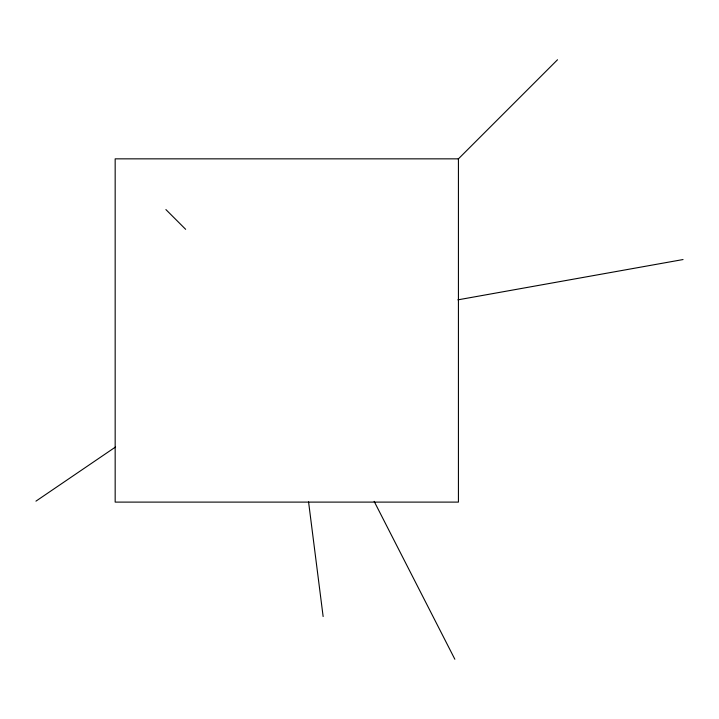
<?xml version="1.0" encoding="UTF-8"?>
<svg xmlns="http://www.w3.org/2000/svg" width="719" height="719" viewBox="0 0 719 719"><rect width="100%" height="100%" fill="white"/><g stroke="black" fill="none" stroke-linecap="round" stroke-linejoin="round"><path stroke-width="1.08" d="M458.273 158.998L557.513 59.758M35.95 501.152L115.552 446.984M457.877 299.85L683.05 259.55M165.9 209.571L185.655 229.325M374.15 501.35L454.857 659.242M308.568 501.889L323.137 616.543M458.425 158.845L115.166 158.845L115.166 502.105L458.425 502.105L458.425 158.845"/></g></svg>
